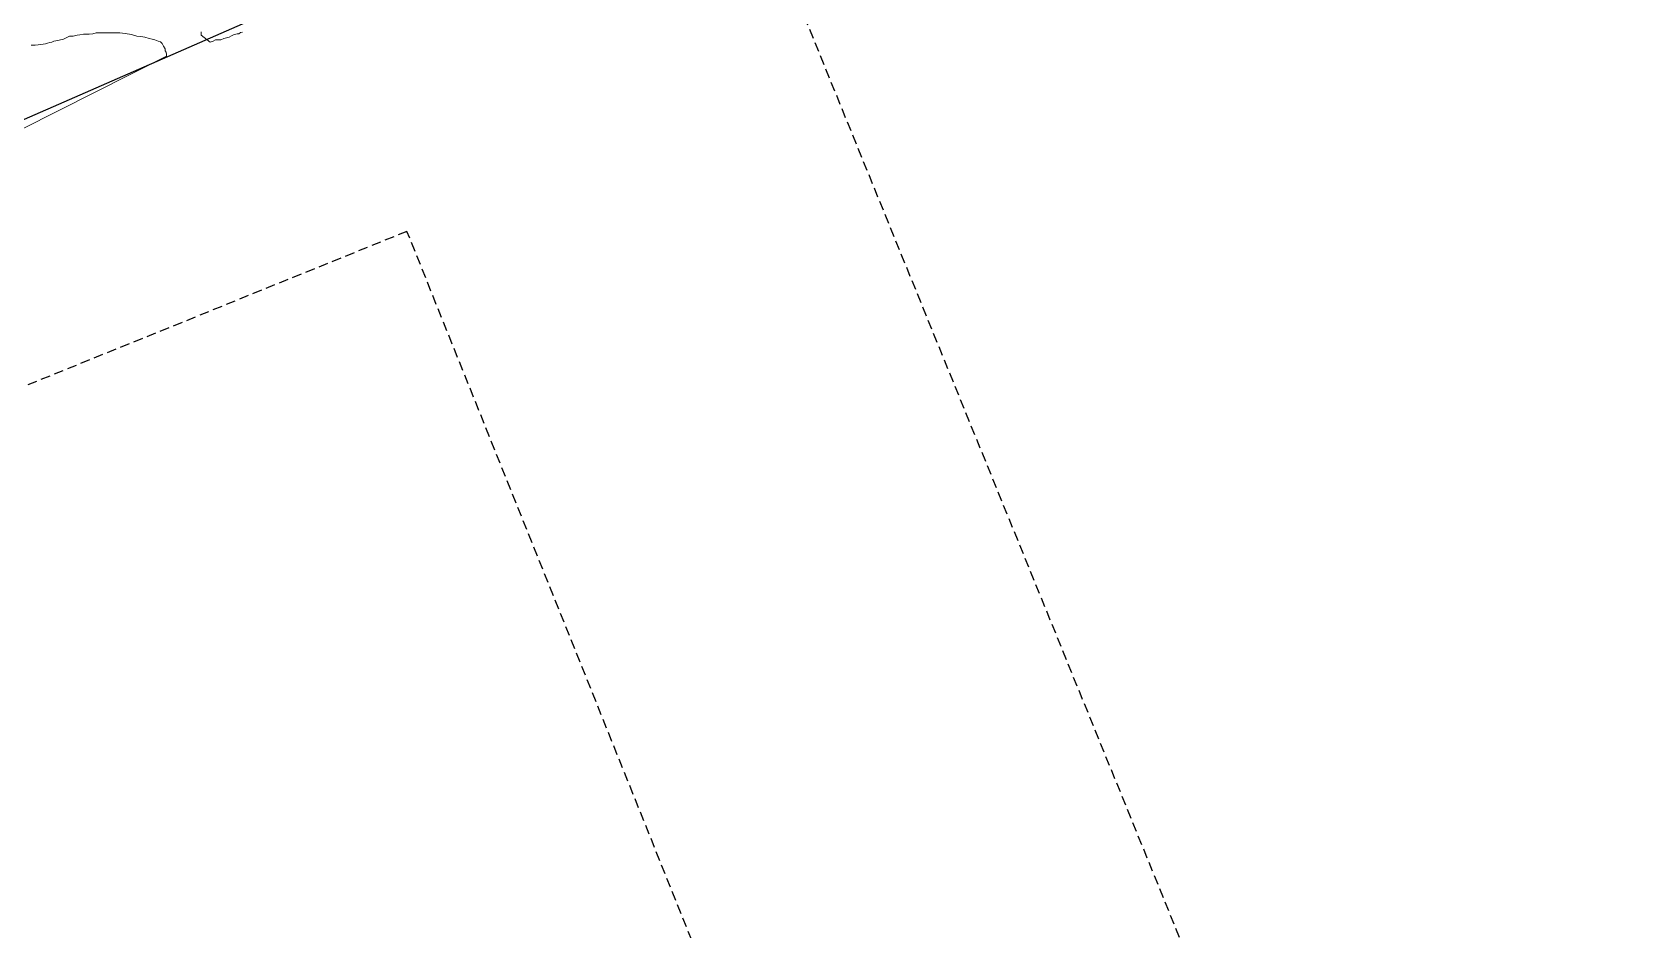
# Model space of a CAD drawing. Header units: millimetres. Extents: x -3113 to 15022, y -19591 to 4665.
# Drawn here: x 3356 to 5506, y -5629 to -4431 of the extents above; entities that cross this region are included whole.
import ezdxf

# ---------------------------------------------------------------- set-up
doc = ezdxf.new("R2010")
doc.units = ezdxf.units.MM
doc.header["$XCLIPFRAME"] = 2
doc.linetypes.add('HIDDENX2', pattern=[19.05, 12.7, -6.35])
doc.layers.add('0A-detail', color=7, linetype='Continuous', lineweight=18)
doc.layers.add('0T-proposed', color=7, linetype='Continuous', lineweight=25)
picture_1 = doc.add_image_def('image1.tif', size_in_pixel=(6668, 8809))

msp = doc.modelspace()

# ---------------------------------------------------------------- linework, layer by layer
at = {"layer": '0A-detail'}
for points in [[(3355, -4448.8), (3357.7, -4448.8), (3360.5, -4448.8), (3364.2, -4448.4), (3368, -4447.8), (3371, -4447.4), (3374.1, -4447), (3376.9, -4445.9), (3380.1, -4445.2), (3382.7, -4444.5), (3385.1, -4443.5), (3387.8, -4443.1), (3390.8, -4442.4), (3394, -4441.7), (3397.1, -4440.9), (3400.8, -4439.2), (3403.6, -4438.2), (3406.2, -4436.8), (3408.6, -4436.7), (3411, -4436.7), (3413, -4436), (3416.5, -4435.3), (3419.9, -4434.9), (3424.7, -4433.9), (3428.8, -4433.9), (3432.2, -4433.8), (3437.3, -4433.5), (3441.8, -4432.3), (3446.6, -4432.3), (3452.7, -4432.2), (3457.9, -4432.2), (3461.6, -4432.2), (3464.7, -4432.1), (3467.8, -4432.1), (3470.5, -4432.1), (3473.3, -4432), (3477, -4432.7), (3480.4, -4433.2), (3482.9, -4433.6), (3486.1, -4434.2), (3489, -4434.6), (3491.7, -4435.3), (3495.8, -4436.6), (3501.3, -4437.1), (3506.9, -4437.9), (3512.3, -4439.6), (3516.5, -4440.6), (3519.9, -4441.6), (3522.3, -4442.6), (3524.7, -4443.2), (3527.4, -4444.3), (3530, -4446.6), (3531.8, -4450), (3533.7, -4453.4), (3533.7, -4456.2), (3535.1, -4458.2), (3535.8, -4460.9), (3535.8, -4463.4), (3342.4, -4560.9)], [(3636.9, -4431.1), (3634.2, -4431.6), (3632.1, -4433.7), (3630, -4433.7), (3625.1, -4434.9), (3622.5, -4436.3), (3619.4, -4438.1), (3615.6, -4438.8), (3611.9, -4439.8), (3608.1, -4441.4), (3604.9, -4441.5), (3601.2, -4441.5), (3598, -4443.3), (3593.7, -4444.8), (3581.9, -4435.3), (3581.9, -4431)]]:
    msp.add_lwpolyline(points, dxfattribs=at)
at = {"layer": '0T-proposed', "linetype": 'HIDDENX2'}
msp.add_lwpolyline([(820.3, -5375), (2100.6, -8535.8), (5505.6, -7156.5), (4283.3, -4156.1)], dxfattribs=at)
msp.add_lwpolyline([(4691.2, -6774.3), (3856.5, -4697.1), (2025.6, -5438.8), (2860.3, -7516)], close=True, dxfattribs=at)

# ---------------------------------------------------------------- pictures from other files: only their frames are drawn
image = msp.add_image(picture_1, insert=(4548.8, 3178.5), size_in_units=(6667, 8807.6), rotation=-180)
image.set_boundary_path([(2179.18, 8808.5), (-0.5, 3859.02), (791.07, 3508.7), (-0.5, 1607.6), (-0.5, 1607.6), (3674.99, -0.5), (6667.5, 6386.38), (6667.5, 7108.85), (2641.04, 8808.5), (2179.18, 8808.5)])

doc.saveas('drawing.dxf')
